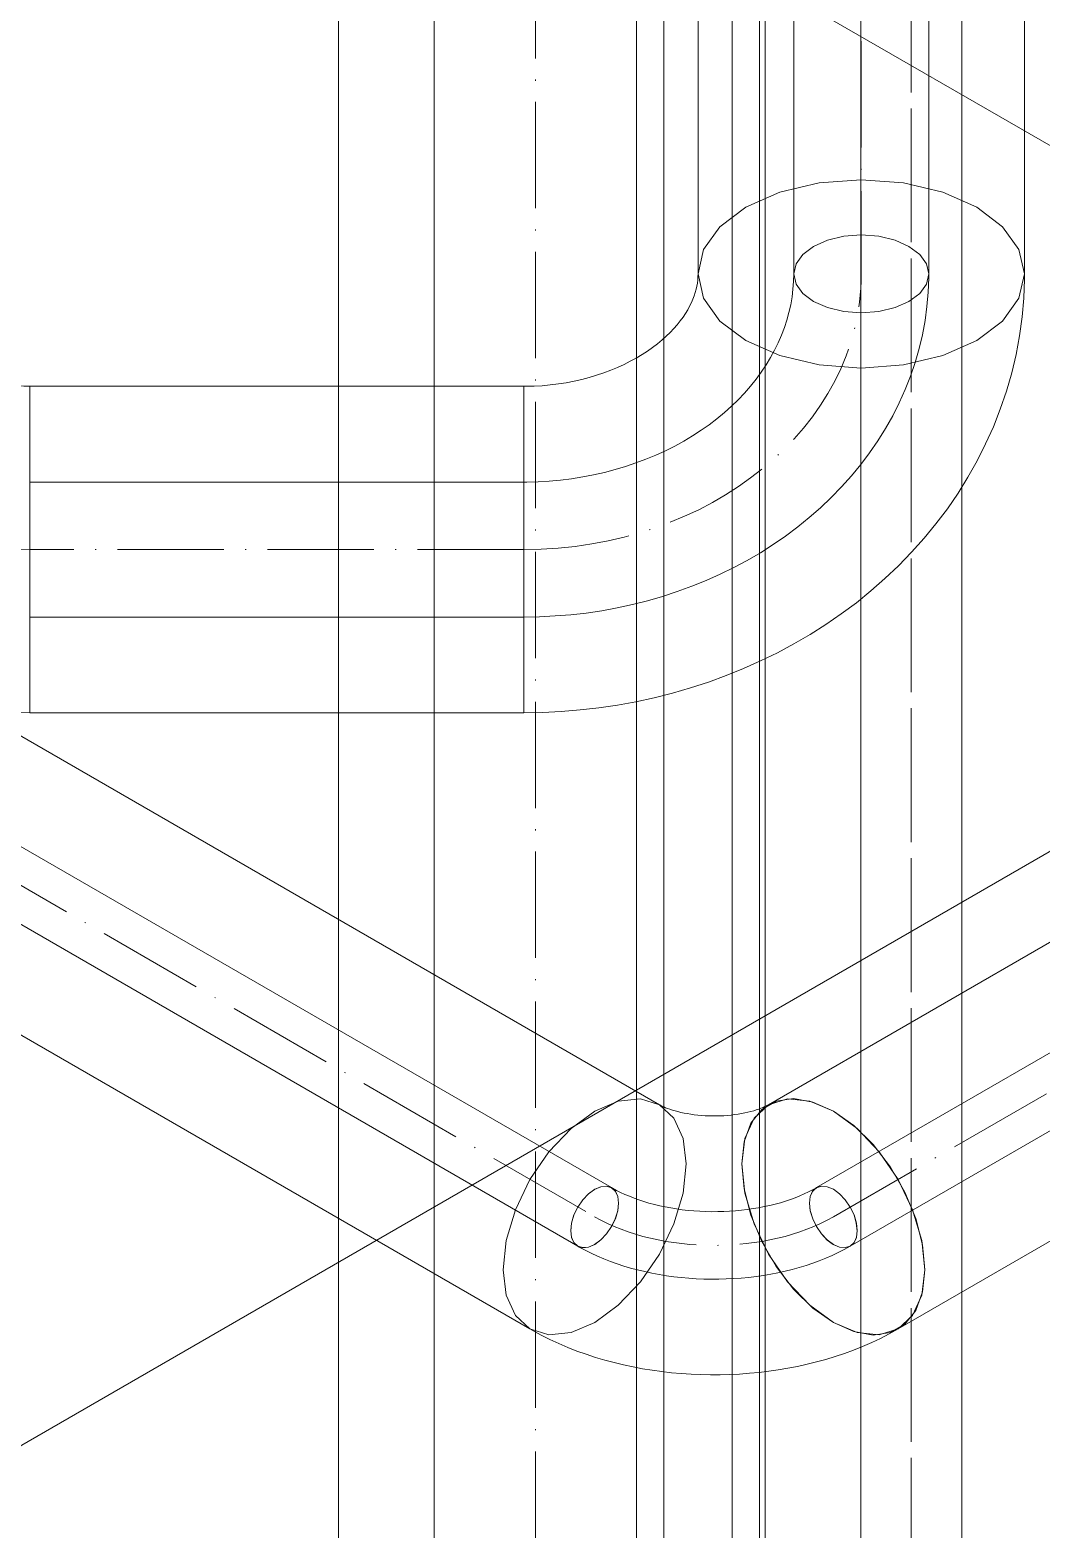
# Model space of a CAD drawing. Header units: millimetres. Extents: x -88595 to 880822, y -1054509 to -148035.
# Drawn here: x 377178.6 to 377273.6, y -314686.2 to -314545.3 of the extents above; entities that cross this region are included whole.
import ezdxf

# ---------------------------------------------------------------- set-up
doc = ezdxf.new("R2010")
doc.units = ezdxf.units.MM
doc.linetypes.add('$12$ADSK_Осевая', pattern=[14, 10, -2, 0, -2])
doc.linetypes.add('$13$ADSK_Осевая', pattern=[14, 10, -2, 0, -2])
for name, color, linetype, lineweight in [('Изоляция', 7, 'Continuous', 18), ('Оборудование', 7, 'Continuous', 18), ('Трубопровод', 7, 'Continuous', 18), ('Трубопроводы', 7, 'Continuous', 18)]:
    doc.layers.add(name, color=color, linetype=linetype, lineweight=lineweight)

# ---------------------------------------------------------------- blocks, each defined once
blk = doc.blocks.new('$0$ADSK_Настенный внутренний блок кондиционера1 - 1U18TL5FRA-A-V75-В_ОВ3_3')
at = {"layer": 'Оборудование'}
for p, q in [((14756.66, 13383.63), (14678.88, 13428.53)), ((14155.02, 13029.5), (14766.66, 13382.64))]:
    blk.add_line(p, q, dxfattribs=at)
blk = doc.blocks.new('$0$ADSK_МедьПайка_Отвод-гнутая труба - Отвод _гнутая труба_-V99-В_ОВ3_3')
at = {"layer": 'Трубопроводы', "color": 134, "true_color": 0x00a6a6}
for points in [[(14693.63, 13401.37, 0), (14693.41, 13402.32, 0), (14692.78, 13403.21, 0), (14691.77, 13403.96, 0), (14690.46, 13404.55, 0), (14688.92, 13404.91, 0), (14687.28, 13405.04, 0), (14685.64, 13404.91, 0), (14684.11, 13404.55, 0), (14682.79, 13403.96, 0), (14681.78, 13403.21, 0), (14681.15, 13402.32, 0), (14680.93, 13401.37, 0)], [(14680.93, 13401.37, 0), (14680.91, 13400.65, 0), (14680.86, 13399.92, 0), (14680.77, 13399.2, 0), (14680.65, 13398.47, 0), (14680.48, 13397.75, 0), (14680.29, 13397.03, 0), (14680.05, 13396.32, 0), (14679.78, 13395.61, 0), (14679.48, 13394.9, 0), (14679.13, 13394.2, 0), (14678.75, 13393.5, 0), (14678.34, 13392.82, 0), (14677.88, 13392.14, 0), (14677.39, 13391.47, 0), (14676.87, 13390.81, 0), (14676.3, 13390.17, 0), (14675.71, 13389.54, 0), (14675.07, 13388.93, 0), (14674.41, 13388.33, 0), (14673.71, 13387.75, 0), (14672.97, 13387.19, 0), (14672.21, 13386.66, 0), (14671.41, 13386.14, 0), (14670.59, 13385.65, 0), (14669.74, 13385.18, 0), (14668.86, 13384.74, 0), (14667.96, 13384.33, 0), (14667.03, 13383.94, 0), (14666.08, 13383.59, 0), (14665.11, 13383.26, 0), (14664.13, 13382.97, 0), (14663.13, 13382.71, 0), (14662.11, 13382.48, 0), (14661.08, 13382.28, 0), (14660.04, 13382.11, 0), (14658.99, 13381.98, 0), (14657.94, 13381.89, 0), (14656.88, 13381.83, 0), (14655.82, 13381.8, 0), (14655.53, 13381.8, 0)], [(14655.53, 13369.1, 0), (14657.01, 13369.12, 0), (14658.48, 13369.2, 0), (14659.95, 13369.32, 0), (14661.42, 13369.48, 0), (14662.87, 13369.7, 0), (14664.32, 13369.96, 0), (14665.76, 13370.28, 0), (14667.18, 13370.64, 0), (14668.58, 13371.04, 0), (14669.97, 13371.49, 0), (14671.33, 13371.99, 0), (14672.68, 13372.53, 0), (14674, 13373.12, 0), (14675.29, 13373.76, 0), (14676.55, 13374.43, 0), (14677.79, 13375.15, 0), (14678.99, 13375.92, 0), (14680.16, 13376.72, 0), (14681.3, 13377.57, 0), (14682.39, 13378.45, 0), (14683.45, 13379.37, 0), (14684.46, 13380.34, 0), (14685.43, 13381.34, 0), (14686.36, 13382.37, 0), (14687.24, 13383.44, 0), (14688.07, 13384.54, 0), (14688.85, 13385.68, 0), (14689.57, 13386.84, 0), (14690.24, 13388.03, 0), (14690.86, 13389.25, 0), (14691.41, 13390.49, 0), (14691.91, 13391.75, 0), (14692.35, 13393.04, 0), (14692.72, 13394.34, 0), (14693.03, 13395.65, 0), (14693.28, 13396.98, 0), (14693.46, 13398.32, 0), (14693.58, 13399.66, 0), (14693.63, 13401.01, 0), (14693.63, 13401.37, 0)], [(14680.93, 13401.37, 0), (14681.15, 13400.42, 0), (14681.78, 13399.54, 0), (14682.79, 13398.78, 0), (14684.11, 13398.2, 0), (14685.64, 13397.83, 0), (14687.28, 13397.71, 0), (14688.92, 13397.83, 0), (14690.46, 13398.2, 0), (14691.77, 13398.78, 0), (14692.78, 13399.54, 0), (14693.41, 13400.42, 0), (14693.63, 13401.37, 0)], [(14655.53, 13380.63, 0), (14655.53, 13381.41, 0), (14655.53, 13381.77, 0), (14655.53, 13381.71, 0), (14655.53, 13381.22, 0), (14655.53, 13380.33, 0), (14655.53, 13379.11, 0), (14655.53, 13377.65, 0), (14655.53, 13376.03, 0), (14655.53, 13374.37, 0), (14655.53, 13372.79, 0), (14655.53, 13371.39, 0), (14655.53, 13370.26, 0)], [(14655.53, 13370.26, 0), (14655.53, 13369.49, 0), (14655.53, 13369.13, 0), (14655.53, 13369.19, 0), (14655.53, 13369.68, 0), (14655.53, 13370.57, 0), (14655.53, 13371.78, 0), (14655.53, 13373.25, 0), (14655.53, 13374.87, 0), (14655.53, 13376.52, 0), (14655.53, 13378.11, 0), (14655.53, 13379.51, 0), (14655.53, 13380.63, 0)]]:
    blk.add_polyline3d(points, dxfattribs=at)
blk = doc.blocks.new('$0$ADSK_МедьПайка_Отвод-гнутая труба - Отвод _гнутая труба_-V90-В_ОВ3_3')
at = {"layer": 'Трубопроводы', "color": 190, "true_color": 0x8000ff}
for points in [[(-18082.34, 13810.42, 0), (-18082.92, 13810.18, 0), (-18083.47, 13810.12, 0), (-18083.93, 13810.27, 0), (-18084.29, 13810.6, 0), (-18084.51, 13811.09, 0), (-18084.59, 13811.72, 0), (-18084.51, 13812.43, 0), (-18084.29, 13813.19, 0), (-18083.93, 13813.93, 0), (-18083.47, 13814.61, 0), (-18082.92, 13815.18, 0), (-18082.34, 13815.61, 0)], [(-18082.34, 13815.61, 0), (-18081.76, 13815.85, 0), (-18081.22, 13815.91, 0), (-18080.76, 13815.76, 0), (-18080.4, 13815.43, 0), (-18080.17, 13814.94, 0), (-18080.1, 13814.31, 0), (-18080.17, 13813.6, 0), (-18080.4, 13812.84, 0), (-18080.76, 13812.1, 0), (-18081.22, 13811.42, 0), (-18081.76, 13810.85, 0), (-18082.34, 13810.42, 0)], [(-18080.76, 13815.76, 0), (-18080.21, 13815.44, 0), (-18079.68, 13815.09, 0), (-18079.15, 13814.73, 0), (-18078.63, 13814.34, 0), (-18078.11, 13813.93, 0), (-18077.6, 13813.51, 0), (-18077.11, 13813.07, 0), (-18076.61, 13812.61, 0), (-18076.13, 13812.13, 0), (-18075.66, 13811.64, 0), (-18075.19, 13811.13, 0), (-18074.74, 13810.61, 0), (-18074.3, 13810.08, 0), (-18073.86, 13809.53, 0), (-18073.44, 13808.97, 0), (-18073.03, 13808.39, 0), (-18072.64, 13807.81, 0), (-18072.25, 13807.21, 0), (-18071.88, 13806.61, 0), (-18071.53, 13806, 0), (-18071.19, 13805.38, 0), (-18070.86, 13804.75, 0), (-18070.55, 13804.12, 0), (-18070.25, 13803.48, 0), (-18069.97, 13802.83, 0), (-18069.71, 13802.19, 0), (-18069.46, 13801.54, 0), (-18069.23, 13800.88, 0), (-18069.02, 13800.23, 0), (-18068.82, 13799.57, 0), (-18068.65, 13798.91, 0), (-18068.49, 13798.26, 0), (-18068.35, 13797.6, 0), (-18068.24, 13796.95, 0), (-18068.14, 13796.3, 0), (-18068.06, 13795.66, 0), (-18068, 13795.01, 0), (-18067.96, 13794.37, 0), (-18067.94, 13793.74, 0), (-18067.94, 13793.57, 0)], [(-18083.93, 13810.27, 0), (-18083.57, 13810.05, 0), (-18083.21, 13809.82, 0), (-18082.85, 13809.57, 0), (-18082.48, 13809.29, 0), (-18082.11, 13809, 0), (-18081.75, 13808.7, 0), (-18081.38, 13808.37, 0), (-18081.01, 13808.03, 0), (-18080.65, 13807.67, 0), (-18080.29, 13807.3, 0), (-18079.93, 13806.91, 0), (-18079.58, 13806.5, 0), (-18079.24, 13806.09, 0), (-18078.9, 13805.66, 0), (-18078.57, 13805.22, 0), (-18078.25, 13804.77, 0), (-18077.93, 13804.3, 0), (-18077.63, 13803.83, 0), (-18077.34, 13803.36, 0), (-18077.05, 13802.87, 0), (-18076.78, 13802.38, 0), (-18076.52, 13801.88, 0), (-18076.28, 13801.38, 0), (-18076.04, 13800.88, 0), (-18075.82, 13800.37, 0), (-18075.62, 13799.86, 0), (-18075.43, 13799.36, 0), (-18075.25, 13798.85, 0), (-18075.08, 13798.35, 0), (-18074.94, 13797.85, 0), (-18074.8, 13797.35, 0), (-18074.69, 13796.86, 0), (-18074.58, 13796.38, 0), (-18074.5, 13795.9, 0), (-18074.43, 13795.44, 0), (-18074.37, 13794.98, 0), (-18074.33, 13794.54, 0), (-18074.3, 13794.1, 0), (-18074.29, 13793.68, 0), (-18074.29, 13793.57, 0)], [(-18073.36, 13794.87, 0), (-18072.71, 13795.16, 0), (-18071.94, 13795.34, 0), (-18071.12, 13795.41, 0), (-18070.3, 13795.34, 0), (-18069.53, 13795.16, 0), (-18068.87, 13794.87, 0), (-18068.37, 13794.49, 0), (-18068.05, 13794.05, 0), (-18067.94, 13793.57, 0), (-18068.05, 13793.1, 0), (-18068.37, 13792.66, 0), (-18068.87, 13792.28, 0)], [(-18068.87, 13792.28, 0), (-18069.53, 13791.98, 0), (-18070.3, 13791.8, 0), (-18071.12, 13791.74, 0), (-18071.94, 13791.8, 0), (-18072.71, 13791.98, 0), (-18073.36, 13792.28, 0), (-18073.87, 13792.66, 0), (-18074.18, 13793.1, 0), (-18074.29, 13793.57, 0), (-18074.18, 13794.05, 0), (-18073.87, 13794.49, 0), (-18073.36, 13794.87, 0)]]:
    blk.add_polyline3d(points, dxfattribs=at)

msp = doc.modelspace()

# ---------------------------------------------------------------- linework, layer by layer
at = {"layer": 'Изоляция', "color": 134, "true_color": 0x00a6a6}
for p, q in [((377241.39, -312938.9), (377241.39, -314568.19)), ((377272.09, -314568.19), (377272.09, -312938.9)), ((377207.56, -312986.92), (377207.56, -314805.13)), ((377244.61, -314805.13), (377244.61, -312986.92)), ((377238.16, -312990.12), (377238.16, -314804.49)), ((377224.99, -314578.76), (377178.55, -314578.76)), ((377178.55, -314609.46), (377224.99, -314609.46))]:
    msp.add_line(p, q, dxfattribs=at)
at = {"layer": 'Изоляция', "color": 190, "true_color": 0x8000ff}
for p, q in [((377247.69, -312959.34), (377247.69, -314779.13)), ((377237.75, -314646.32), (374871.54, -313280.19)), ((374859.36, -313301.27), (377225.58, -314667.41)), ((377292.49, -314620.65), (377248.03, -314646.32)), ((377260.2, -314667.41), (377304.66, -314641.74))]:
    msp.add_line(p, q, dxfattribs=at)
at = {"layer": 'Изоляция', "color": 134, "true_color": 0x00a6a6}
for points in [[(377256.74, -314559.33, 0), (377252.77, -314559.63, 0), (377249.07, -314560.51, 0), (377245.89, -314561.92, 0), (377243.45, -314563.76, 0), (377241.91, -314565.89, 0), (377241.39, -314568.19, 0)], [(377241.39, -314568.19, 0), (377241.91, -314565.89, 0), (377243.45, -314563.76, 0), (377245.89, -314561.92, 0), (377249.07, -314560.51, 0), (377252.77, -314559.63, 0), (377256.74, -314559.33, 0)], [(377272.09, -314568.19, 0), (377271.57, -314565.89, 0), (377270.04, -314563.76, 0), (377267.6, -314561.92, 0), (377264.42, -314560.51, 0), (377260.71, -314559.63, 0), (377256.74, -314559.33, 0)], [(377256.74, -314559.33, 0), (377260.71, -314559.63, 0), (377264.42, -314560.51, 0), (377267.6, -314561.92, 0), (377270.04, -314563.76, 0), (377271.57, -314565.89, 0), (377272.09, -314568.19, 0)], [(377241.39, -314568.19, 0), (377241.38, -314568.47, 0), (377241.36, -314568.76, 0), (377241.33, -314569.05, 0), (377241.28, -314569.34, 0), (377241.21, -314569.64, 0), (377241.13, -314569.94, 0), (377241.03, -314570.25, 0), (377240.91, -314570.57, 0), (377240.77, -314570.89, 0), (377240.6, -314571.23, 0), (377240.42, -314571.56, 0), (377240.21, -314571.91, 0), (377239.98, -314572.26, 0), (377239.72, -314572.61, 0), (377239.43, -314572.97, 0), (377239.12, -314573.33, 0), (377238.77, -314573.69, 0), (377238.4, -314574.05, 0), (377238, -314574.4, 0), (377237.57, -314574.76, 0), (377237.12, -314575.11, 0), (377236.63, -314575.45, 0), (377236.12, -314575.78, 0), (377235.58, -314576.1, 0), (377235.02, -314576.41, 0), (377234.43, -314576.7, 0), (377233.82, -314576.98, 0), (377233.18, -314577.25, 0), (377232.53, -314577.49, 0), (377231.85, -314577.72, 0), (377231.16, -314577.93, 0), (377230.45, -314578.11, 0), (377229.73, -314578.28, 0), (377228.99, -314578.42, 0), (377228.25, -314578.53, 0), (377227.49, -314578.63, 0), (377226.73, -314578.7, 0), (377225.97, -314578.74, 0), (377225.2, -314578.76, 0), (377224.99, -314578.76, 0)], [(377224.99, -314609.46, 0), (377226.76, -314609.43, 0), (377228.53, -314609.35, 0), (377230.3, -314609.2, 0), (377232.06, -314609, 0), (377233.81, -314608.74, 0), (377235.55, -314608.42, 0), (377237.27, -314608.05, 0), (377238.99, -314607.61, 0), (377240.69, -314607.12, 0), (377242.36, -314606.58, 0), (377244.02, -314605.97, 0), (377245.66, -314605.31, 0), (377247.27, -314604.59, 0), (377248.85, -314603.82, 0), (377250.4, -314602.99, 0), (377251.93, -314602.1, 0), (377253.41, -314601.16, 0), (377254.86, -314600.16, 0), (377256.28, -314599.11, 0), (377257.65, -314598, 0), (377258.97, -314596.84, 0), (377260.25, -314595.63, 0), (377261.48, -314594.36, 0), (377262.65, -314593.05, 0), (377263.77, -314591.68, 0), (377264.84, -314590.27, 0), (377265.84, -314588.81, 0), (377266.77, -314587.31, 0), (377267.64, -314585.77, 0), (377268.44, -314584.18, 0), (377269.17, -314582.56, 0), (377269.82, -314580.9, 0), (377270.39, -314579.22, 0), (377270.89, -314577.5, 0), (377271.3, -314575.77, 0), (377271.62, -314574.01, 0), (377271.87, -314572.24, 0), (377272.02, -314570.46, 0), (377272.09, -314568.67, 0), (377272.09, -314568.19, 0)], [(377241.39, -314568.19, 0), (377241.91, -314570.48, 0), (377243.45, -314572.62, 0), (377245.89, -314574.45, 0), (377249.07, -314575.86, 0), (377252.77, -314576.75, 0), (377256.74, -314577.05, 0)], [(377256.74, -314577.05, 0), (377252.77, -314576.75, 0), (377249.07, -314575.86, 0), (377245.89, -314574.45, 0), (377243.45, -314572.62, 0), (377241.91, -314570.48, 0), (377241.39, -314568.19, 0)], [(377256.74, -314577.05, 0), (377260.71, -314576.75, 0), (377264.42, -314575.86, 0), (377267.6, -314574.45, 0), (377270.04, -314572.62, 0), (377271.57, -314570.48, 0), (377272.09, -314568.19, 0)], [(377272.09, -314568.19, 0), (377271.57, -314570.48, 0), (377270.04, -314572.62, 0), (377267.6, -314574.45, 0), (377264.42, -314575.86, 0), (377260.71, -314576.75, 0), (377256.74, -314577.05, 0)], [(377163.78, -314575.45, 0), (377164.24, -314575.7, 0), (377164.74, -314575.96, 0), (377165.29, -314576.22, 0), (377165.87, -314576.47, 0), (377166.5, -314576.72, 0), (377167.16, -314576.97, 0), (377167.85, -314577.2, 0), (377168.58, -314577.42, 0), (377169.33, -314577.63, 0), (377170.12, -314577.82, 0), (377170.93, -314578, 0), (377171.76, -314578.16, 0), (377172.6, -314578.31, 0), (377173.47, -314578.43, 0), (377174.35, -314578.54, 0), (377175.25, -314578.62, 0), (377176.15, -314578.69, 0), (377177.06, -314578.73, 0), (377177.97, -314578.76, 0), (377178.55, -314578.76, 0)], [(377178.55, -314585.25, 0), (377178.55, -314582.68, 0), (377178.55, -314580.69, 0), (377178.55, -314579.37, 0), (377178.55, -314578.79, 0), (377178.55, -314578.98, 0), (377178.55, -314579.92, 0), (377178.55, -314581.58, 0)], [(377178.55, -314581.58, 0), (377178.55, -314579.71, 0), (377178.55, -314578.83, 0), (377178.55, -314578.98, 0), (377178.55, -314580.17, 0), (377178.55, -314582.31, 0), (377178.55, -314585.25, 0)], [(377224.99, -314581.58, 0), (377224.99, -314579.92, 0), (377224.99, -314578.97, 0), (377224.99, -314578.79, 0), (377224.99, -314579.37, 0), (377224.99, -314580.69, 0), (377224.99, -314582.68, 0), (377224.99, -314585.25, 0)], [(377224.99, -314585.25, 0), (377224.99, -314582.31, 0), (377224.99, -314580.17, 0), (377224.99, -314578.98, 0), (377224.99, -314578.83, 0), (377224.99, -314579.71, 0), (377224.99, -314581.58, 0)], [(377178.55, -314602.97, 0), (377178.55, -314599.43, 0), (377178.55, -314595.52, 0), (377178.55, -314591.52, 0), (377178.55, -314587.69, 0), (377178.55, -314584.3, 0), (377178.55, -314581.58, 0)], [(377178.55, -314581.58, 0), (377178.55, -314583.87, 0), (377178.55, -314586.67, 0), (377178.55, -314589.84, 0), (377178.55, -314593.23, 0), (377178.55, -314596.66, 0), (377178.55, -314599.97, 0), (377178.55, -314602.97, 0)], [(377224.99, -314581.58, 0), (377224.99, -314584.3, 0), (377224.99, -314587.69, 0), (377224.99, -314591.52, 0), (377224.99, -314595.52, 0), (377224.99, -314599.43, 0), (377224.99, -314602.97, 0)], [(377224.99, -314602.97, 0), (377224.99, -314599.96, 0), (377224.99, -314596.66, 0), (377224.99, -314593.22, 0), (377224.99, -314589.84, 0), (377224.99, -314586.66, 0), (377224.99, -314583.86, 0), (377224.99, -314581.58, 0)], [(377178.55, -314585.25, 0), (377178.55, -314588.8, 0), (377178.55, -314592.7, 0), (377178.55, -314596.71, 0), (377178.55, -314600.53, 0), (377178.55, -314603.92, 0), (377178.55, -314606.65, 0)], [(377178.55, -314606.65, 0), (377178.55, -314604.36, 0), (377178.55, -314601.56, 0), (377178.55, -314598.38, 0), (377178.55, -314594.99, 0), (377178.55, -314591.56, 0), (377178.55, -314588.26, 0), (377178.55, -314585.25, 0)], [(377224.99, -314606.65, 0), (377224.99, -314603.92, 0), (377224.99, -314600.53, 0), (377224.99, -314596.71, 0), (377224.99, -314592.7, 0), (377224.99, -314588.8, 0), (377224.99, -314585.25, 0)], [(377224.99, -314585.25, 0), (377224.99, -314588.26, 0), (377224.99, -314591.57, 0), (377224.99, -314595, 0), (377224.99, -314598.39, 0), (377224.99, -314601.56, 0), (377224.99, -314604.36, 0), (377224.99, -314606.65, 0)], [(377148.43, -314602.04, 0), (377149.8, -314602.8, 0), (377151.2, -314603.51, 0), (377152.62, -314604.18, 0), (377154.06, -314604.81, 0), (377155.52, -314605.4, 0), (377157.01, -314605.94, 0), (377158.51, -314606.44, 0), (377160.03, -314606.91, 0), (377161.57, -314607.33, 0), (377163.12, -314607.71, 0), (377164.68, -314608.06, 0), (377166.26, -314608.37, 0), (377167.85, -314608.63, 0), (377169.44, -314608.87, 0), (377171.05, -314609.06, 0), (377172.66, -314609.21, 0), (377174.28, -314609.33, 0), (377175.9, -314609.41, 0), (377177.52, -314609.45, 0), (377178.55, -314609.46, 0)], [(377178.55, -314606.65, 0), (377178.55, -314608.51, 0), (377178.55, -314609.4, 0), (377178.55, -314609.24, 0), (377178.55, -314608.05, 0), (377178.55, -314605.92, 0), (377178.55, -314602.97, 0)], [(377178.55, -314602.97, 0), (377178.55, -314605.54, 0), (377178.55, -314607.54, 0), (377178.55, -314608.86, 0), (377178.55, -314609.44, 0), (377178.55, -314609.25, 0), (377178.55, -314608.3, 0), (377178.55, -314606.65, 0)], [(377224.99, -314602.97, 0), (377224.99, -314605.92, 0), (377224.99, -314608.05, 0), (377224.99, -314609.24, 0), (377224.99, -314609.4, 0), (377224.99, -314608.51, 0), (377224.99, -314606.65, 0)], [(377224.99, -314606.65, 0), (377224.99, -314608.3, 0), (377224.99, -314609.25, 0), (377224.99, -314609.44, 0), (377224.99, -314608.85, 0), (377224.99, -314607.53, 0), (377224.99, -314605.54, 0), (377224.99, -314602.97, 0)]]:
    msp.add_polyline3d(points, dxfattribs=at)
at = {"layer": 'Изоляция', "color": 190, "true_color": 0x8000ff}
for points in [[(377231.67, -314646.92, 0), (377229.44, -314648.55, 0), (377227.36, -314650.74, 0), (377225.58, -314653.35, 0), (377224.21, -314656.2, 0), (377223.35, -314659.09, 0), (377223.06, -314661.84, 0)], [(377223.06, -314661.84, 0), (377223.35, -314659.09, 0), (377224.21, -314656.2, 0), (377225.58, -314653.35, 0), (377227.36, -314650.74, 0), (377229.44, -314648.55, 0), (377231.67, -314646.92, 0)], [(377240.28, -314651.89, 0), (377239.98, -314649.49, 0), (377239.12, -314647.59, 0), (377237.75, -314646.32, 0), (377235.97, -314645.77, 0), (377233.89, -314645.98, 0), (377231.67, -314646.92, 0)], [(377231.67, -314646.92, 0), (377233.89, -314645.98, 0), (377235.97, -314645.77, 0), (377237.75, -314646.32, 0), (377239.12, -314647.59, 0), (377239.98, -314649.49, 0), (377240.28, -314651.89, 0)], [(377248.03, -314646.32, 0), (377247.93, -314646.37, 0), (377247.81, -314646.44, 0), (377247.67, -314646.5, 0), (377247.5, -314646.58, 0), (377247.31, -314646.65, 0), (377247.1, -314646.73, 0), (377246.87, -314646.81, 0), (377246.63, -314646.88, 0), (377246.36, -314646.95, 0), (377246.08, -314647.02, 0), (377245.79, -314647.09, 0), (377245.48, -314647.15, 0), (377245.17, -314647.2, 0), (377244.84, -314647.25, 0), (377244.51, -314647.29, 0), (377244.17, -314647.32, 0), (377243.82, -314647.35, 0), (377243.47, -314647.36, 0), (377243.12, -314647.37, 0), (377242.76, -314647.37, 0), (377242.41, -314647.37, 0), (377242.06, -314647.35, 0), (377241.71, -314647.33, 0), (377241.37, -314647.3, 0), (377241.03, -314647.26, 0), (377240.7, -314647.21, 0), (377240.38, -314647.16, 0), (377240.07, -314647.1, 0), (377239.78, -314647.04, 0), (377239.49, -314646.97, 0), (377239.23, -314646.9, 0), (377238.98, -314646.83, 0), (377238.74, -314646.75, 0), (377238.53, -314646.67, 0), (377238.33, -314646.6, 0), (377238.16, -314646.52, 0), (377238.01, -314646.45, 0), (377237.88, -314646.39, 0), (377237.78, -314646.33, 0), (377237.75, -314646.32, 0)], [(377245.51, -314651.89, 0), (377245.72, -314649.81, 0), (377246.36, -314648.07, 0), (377247.39, -314646.78, 0), (377248.75, -314645.99, 0), (377250.38, -314645.75, 0), (377252.2, -314646.07, 0), (377254.12, -314646.92, 0)], [(377254.12, -314646.92, 0), (377251.89, -314645.98, 0), (377249.81, -314645.77, 0), (377248.03, -314646.32, 0), (377246.66, -314647.59, 0), (377245.8, -314649.49, 0), (377245.51, -314651.89, 0)], [(377262.73, -314661.84, 0), (377262.43, -314659.09, 0), (377261.57, -314656.2, 0), (377260.2, -314653.35, 0), (377258.42, -314650.74, 0), (377256.34, -314648.55, 0), (377254.12, -314646.92, 0)], [(377254.12, -314646.92, 0), (377256.03, -314648.28, 0), (377257.85, -314650.07, 0), (377259.49, -314652.19, 0), (377260.85, -314654.55, 0), (377261.87, -314657.03, 0), (377262.51, -314659.5, 0), (377262.73, -314661.84, 0)], [(377231.67, -314666.81, 0), (377233.89, -314665.18, 0), (377235.97, -314662.99, 0), (377237.75, -314660.38, 0), (377239.12, -314657.53, 0), (377239.98, -314654.64, 0), (377240.28, -314651.89, 0)], [(377240.28, -314651.89, 0), (377239.98, -314654.64, 0), (377239.12, -314657.53, 0), (377237.75, -314660.38, 0), (377235.97, -314662.99, 0), (377233.89, -314665.18, 0), (377231.67, -314666.81, 0)], [(377245.51, -314651.89, 0), (377245.8, -314654.64, 0), (377246.66, -314657.53, 0), (377248.03, -314660.38, 0), (377249.81, -314662.99, 0), (377251.89, -314665.18, 0), (377254.12, -314666.81, 0)], [(377254.12, -314666.81, 0), (377252.2, -314665.45, 0), (377250.38, -314663.66, 0), (377248.75, -314661.54, 0), (377247.38, -314659.17, 0), (377246.36, -314656.7, 0), (377245.72, -314654.23, 0), (377245.51, -314651.89, 0)], [(377223.06, -314661.84, 0), (377223.35, -314664.24, 0), (377224.21, -314666.14, 0), (377225.58, -314667.41, 0), (377227.36, -314667.96, 0), (377229.44, -314667.75, 0), (377231.67, -314666.81, 0)], [(377231.67, -314666.81, 0), (377229.44, -314667.75, 0), (377227.36, -314667.96, 0), (377225.58, -314667.41, 0), (377224.21, -314666.14, 0), (377223.35, -314664.24, 0), (377223.06, -314661.84, 0)], [(377254.12, -314666.81, 0), (377256.34, -314667.75, 0), (377258.42, -314667.96, 0), (377260.2, -314667.41, 0), (377261.57, -314666.14, 0), (377262.43, -314664.24, 0), (377262.73, -314661.84, 0)], [(377262.73, -314661.84, 0), (377262.51, -314663.92, 0), (377261.87, -314665.66, 0), (377260.85, -314666.95, 0), (377259.48, -314667.74, 0), (377257.85, -314667.98, 0), (377256.03, -314667.66, 0), (377254.12, -314666.81, 0)], [(377260.2, -314667.41, 0), (377259.38, -314667.86, 0), (377258.56, -314668.29, 0), (377257.72, -314668.68, 0), (377256.87, -314669.05, 0), (377256.01, -314669.39, 0), (377255.15, -314669.71, 0), (377254.28, -314670, 0), (377253.41, -314670.27, 0), (377252.52, -314670.51, 0), (377251.64, -314670.73, 0), (377250.74, -314670.93, 0), (377249.84, -314671.1, 0), (377248.94, -314671.26, 0), (377248.04, -314671.39, 0), (377247.13, -314671.5, 0), (377246.22, -314671.58, 0), (377245.3, -314671.65, 0), (377244.39, -314671.7, 0), (377243.47, -314671.72, 0), (377242.56, -314671.72, 0), (377241.64, -314671.7, 0), (377240.73, -314671.67, 0), (377239.81, -314671.6, 0), (377238.9, -314671.52, 0), (377237.99, -314671.42, 0), (377237.08, -314671.29, 0), (377236.18, -314671.15, 0), (377235.28, -314670.98, 0), (377234.39, -314670.79, 0), (377233.5, -314670.57, 0), (377232.61, -314670.34, 0), (377231.74, -314670.08, 0), (377230.86, -314669.79, 0), (377230, -314669.48, 0), (377229.14, -314669.15, 0), (377228.29, -314668.79, 0), (377227.45, -314668.4, 0), (377226.62, -314667.98, 0), (377225.8, -314667.53, 0), (377225.58, -314667.41, 0)]]:
    msp.add_polyline3d(points, dxfattribs=at)
at = {"layer": 'Трубопровод', "color": 134, "true_color": 0x00a6a6}
for p, q in [((377250.39, -312938.9), (377250.39, -314568.19)), ((377263.09, -314568.19), (377263.09, -312938.9)), ((377216.56, -312986.92), (377216.56, -314805.13)), ((377235.61, -314805.13), (377235.61, -312986.92)), ((377247.16, -312990.12), (377247.16, -314804.49)), ((377224.99, -314587.76), (377178.55, -314587.76)), ((377178.55, -314600.46), (377224.99, -314600.46))]:
    msp.add_line(p, q, dxfattribs=at)
at = {"layer": 'Трубопровод', "color": 134, "linetype": '$12$ADSK_Осевая', "true_color": 0x00a6a6}
for p, q in [((377256.74, -312938.9), (377256.74, -314568.19)), ((377256.74, -312938.9), (377256.74, -314568.19)), ((377226.09, -312986.92), (377226.09, -314805.13)), ((377226.09, -312986.92), (377226.09, -314805.13)), ((377261.45, -312990.12), (377261.45, -314804.49)), ((377261.45, -312990.12), (377261.45, -314804.49)), ((377224.99, -314594.11), (377178.55, -314594.11)), ((377224.99, -314594.11), (377178.55, -314594.11))]:
    msp.add_line(p, q, dxfattribs=at)
at = {"layer": 'Трубопровод', "color": 190, "true_color": 0x8000ff}
for p, q in [((377256.69, -312959.34), (377256.69, -314779.13)), ((377266.21, -314779.13), (377266.21, -312959.34)), ((377233.25, -314654.12), (374867.04, -313287.98)), ((374863.86, -313293.48), (377230.08, -314659.61)), ((377296.99, -314628.45), (377252.53, -314654.12)), ((377255.7, -314659.61), (377300.16, -314633.95))]:
    msp.add_line(p, q, dxfattribs=at)
at = {"layer": 'Трубопровод', "color": 190, "linetype": '$12$ADSK_Осевая', "true_color": 0x8000ff}
for p, q in [((377261.45, -312959.34), (377261.45, -314779.13)), ((377261.45, -312959.34), (377261.45, -314779.13)), ((374865.45, -313290.73), (377231.67, -314656.86)), ((374865.45, -313290.73), (377231.67, -314656.86)), ((377298.58, -314631.2), (377254.12, -314656.86)), ((377298.58, -314631.2), (377254.12, -314656.86))]:
    msp.add_line(p, q, dxfattribs=at)
at = {"layer": 'Трубопровод', "color": 134, "true_color": 0x00a6a6}
for points in [[(377252.25, -314565.6, 0), (377253.57, -314565.01, 0), (377255.1, -314564.65, 0), (377256.74, -314564.52, 0), (377258.39, -314564.65, 0), (377259.92, -314565.01, 0), (377261.23, -314565.6, 0)], [(377252.25, -314570.78, 0), (377251.24, -314570.02, 0), (377250.61, -314569.14, 0), (377250.39, -314568.19, 0), (377250.61, -314567.24, 0), (377251.24, -314566.36, 0), (377252.25, -314565.6, 0)], [(377261.23, -314565.6, 0), (377262.24, -314566.36, 0), (377262.88, -314567.24, 0), (377263.09, -314568.19, 0), (377262.88, -314569.14, 0), (377262.24, -314570.02, 0), (377261.23, -314570.78, 0)], [(377261.23, -314570.78, 0), (377259.92, -314571.36, 0), (377258.39, -314571.73, 0), (377256.74, -314571.85, 0), (377255.1, -314571.73, 0), (377253.57, -314571.36, 0), (377252.25, -314570.78, 0)], [(377178.55, -314588.93, 0), (377178.55, -314588.16, 0), (377178.55, -314587.79, 0), (377178.55, -314587.85, 0), (377178.55, -314588.34, 0), (377178.55, -314589.23, 0), (377178.55, -314590.45, 0)], [(377224.99, -314590.45, 0), (377224.99, -314589.23, 0), (377224.99, -314588.34, 0), (377224.99, -314587.85, 0), (377224.99, -314587.79, 0), (377224.99, -314588.16, 0), (377224.99, -314588.93, 0)], [(377178.55, -314597.78, 0), (377178.55, -314596.31, 0), (377178.55, -314594.69, 0), (377178.55, -314593.04, 0), (377178.55, -314591.45, 0), (377178.55, -314590.05, 0), (377178.55, -314588.93, 0)], [(377224.99, -314588.93, 0), (377224.99, -314590.05, 0), (377224.99, -314591.45, 0), (377224.99, -314593.04, 0), (377224.99, -314594.69, 0), (377224.99, -314596.31, 0), (377224.99, -314597.78, 0)], [(377178.55, -314590.45, 0), (377178.55, -314591.91, 0), (377178.55, -314593.53, 0), (377178.55, -314595.19, 0), (377178.55, -314596.77, 0), (377178.55, -314598.17, 0), (377178.55, -314599.3, 0)], [(377224.99, -314599.3, 0), (377224.99, -314598.17, 0), (377224.99, -314596.77, 0), (377224.99, -314595.19, 0), (377224.99, -314593.53, 0), (377224.99, -314591.91, 0), (377224.99, -314590.45, 0)], [(377178.55, -314599.3, 0), (377178.55, -314600.07, 0), (377178.55, -314600.44, 0), (377178.55, -314600.37, 0), (377178.55, -314599.88, 0), (377178.55, -314599, 0), (377178.55, -314597.78, 0)], [(377224.99, -314597.78, 0), (377224.99, -314599, 0), (377224.99, -314599.88, 0), (377224.99, -314600.37, 0), (377224.99, -314600.44, 0), (377224.99, -314600.07, 0), (377224.99, -314599.3, 0)]]:
    msp.add_polyline3d(points, dxfattribs=at)
at = {"layer": 'Трубопровод', "color": 190, "true_color": 0x8000ff}
for points in [[(377233.91, -314655.57, 0), (377233.83, -314654.94, 0), (377233.61, -314654.45, 0), (377233.25, -314654.12, 0), (377232.79, -314653.97, 0), (377232.25, -314654.03, 0), (377231.67, -314654.27, 0)], [(377254.12, -314654.27, 0), (377253.54, -314654.03, 0), (377252.99, -314653.97, 0), (377252.53, -314654.12, 0), (377252.17, -314654.45, 0), (377251.95, -314654.94, 0), (377251.87, -314655.57, 0)], [(377231.67, -314654.27, 0), (377231.08, -314654.7, 0), (377230.54, -314655.27, 0), (377230.08, -314655.95, 0), (377229.72, -314656.69, 0), (377229.5, -314657.45, 0), (377229.42, -314658.16, 0)], [(377256.36, -314658.16, 0), (377256.29, -314657.45, 0), (377256.06, -314656.69, 0), (377255.7, -314655.95, 0), (377255.24, -314655.27, 0), (377254.7, -314654.7, 0), (377254.12, -314654.27, 0)], [(377231.67, -314659.46, 0), (377232.25, -314659.03, 0), (377232.79, -314658.46, 0), (377233.25, -314657.78, 0), (377233.61, -314657.04, 0), (377233.83, -314656.28, 0), (377233.91, -314655.57, 0)], [(377251.87, -314655.57, 0), (377251.95, -314656.28, 0), (377252.17, -314657.04, 0), (377252.53, -314657.78, 0), (377252.99, -314658.46, 0), (377253.54, -314659.03, 0), (377254.12, -314659.46, 0)], [(377229.42, -314658.16, 0), (377229.5, -314658.79, 0), (377229.72, -314659.28, 0), (377230.08, -314659.61, 0), (377230.54, -314659.76, 0), (377231.08, -314659.7, 0), (377231.67, -314659.46, 0)], [(377254.12, -314659.46, 0), (377254.7, -314659.7, 0), (377255.24, -314659.76, 0), (377255.7, -314659.61, 0), (377256.06, -314659.28, 0), (377256.29, -314658.79, 0), (377256.36, -314658.16, 0)]]:
    msp.add_polyline3d(points, dxfattribs=at)
at = {"layer": 'Трубопроводы', "color": 134, "linetype": '$13$ADSK_Осевая', "true_color": 0x00a6a6}
for centre, ratio, start_param, end_param in [((377224.99, -314568.19), 0.816497, 4.712389, 6.283185), ((377178.55, -314575.78), 0.57735, 3.926991, 4.712389)]:
    msp.add_ellipse(centre, major_axis=(31.75, 0), ratio=ratio, start_param=start_param, end_param=end_param, dxfattribs=at)
at = {"layer": 'Трубопроводы', "color": 190, "linetype": '$13$ADSK_Осевая', "true_color": 0x8000ff}
msp.add_ellipse((377242.89, -314650.38), major_axis=(15.88, 0), ratio=0.57735, start_param=3.926991, end_param=5.497787, dxfattribs=at)

# ---------------------------------------------------------------- block references
at = {"layer": 'Оборудование'}
msp.add_blockref('$0$ADSK_Настенный внутренний блок кондиционера1 - 1U18TL5FRA-A-V75-В_ОВ3_3', (362569.46, -327969.56), dxfattribs=at)
at = {"layer": 'Трубопроводы', "color": 134, "true_color": 0x00a6a6}
msp.add_blockref('$0$ADSK_МедьПайка_Отвод-гнутая труба - Отвод _гнутая труба_-V99-В_ОВ3_3', (362569.46, -327969.56), dxfattribs=at)
at = {"layer": 'Трубопроводы', "color": 190, "true_color": 0x8000ff, "rotation": 240}
msp.add_blockref('$0$ADSK_МедьПайка_Отвод-гнутая труба - Отвод _гнутая труба_-V90-В_ОВ3_3', (356250.52, -323410.13), dxfattribs=at)

doc.saveas('drawing.dxf')
